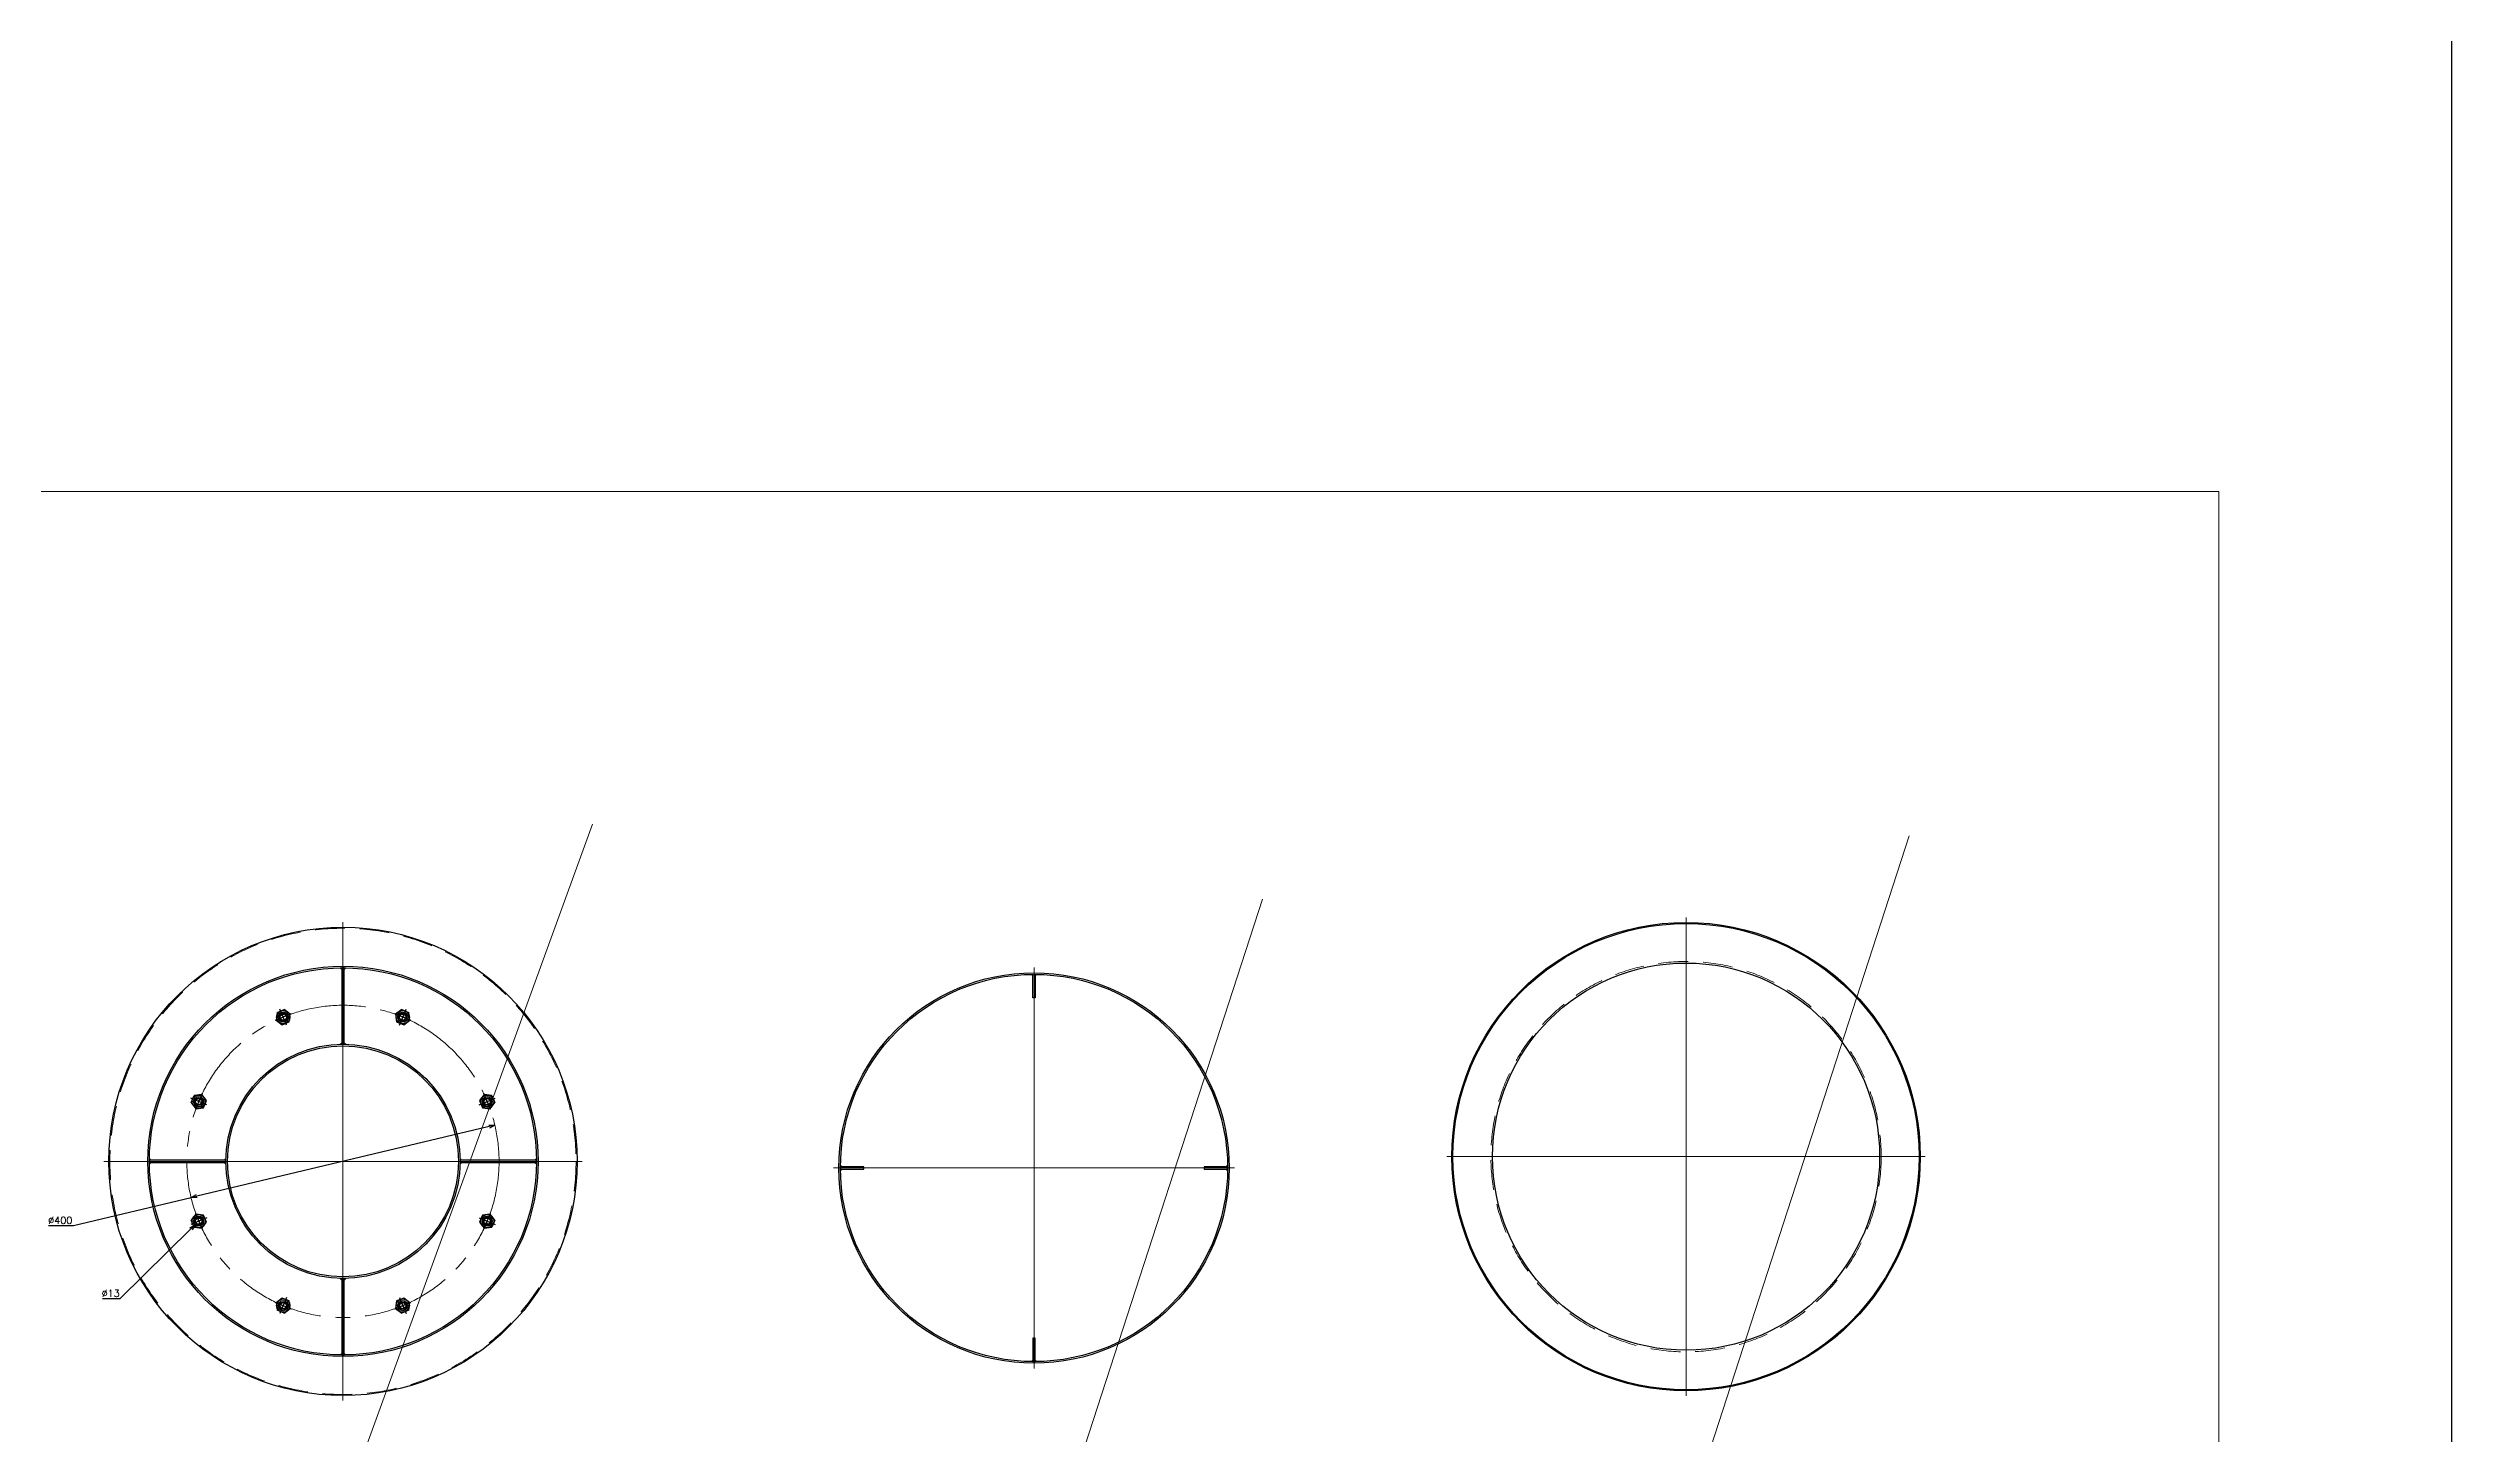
# Model space of a CAD drawing. Header units: millimetres. Extents: x -16130 to 36813, y -8099 to 27484.
# Drawn here: x -4546 to -1466, y -3092 to -1316 of the extents above; entities that cross this region are included whole.
import ezdxf

# ---------------------------------------------------------------- set-up
doc = ezdxf.new("R2010")
doc.units = ezdxf.units.MM
doc.header["$LTSCALE"] = 6
doc.header["$PDMODE"] = 99
doc.header["$PDSIZE"] = 1
doc.linetypes.add('CENTER2', pattern=[28.575, 19.05, -3.175, 3.175, -3.175])
doc.linetypes.add('HIDDEN', pattern=[9.525, 6.35, -3.175])
for name, color, linetype, lineweight in [('04_HIDDEN', 2, 'HIDDEN', 13), ('05_CENTER', 4, 'CENTER2', 13), ('07_TEXT', 3, 'Continuous', 13), ('08_DIM', 3, 'Continuous', 13)]:
    doc.layers.add(name, color=color, linetype=linetype, lineweight=lineweight)
doc.layers.add('10_DRAFT', color=8, linetype='Continuous', lineweight=0, plot=False)
doc.styles.add('KANJI0', font='txt.shx', dxfattribs={"width": 0.9, "height": 30, "bigfont": 'bigfont'})
doc.styles.add('KSS_TXT', font='txt.shx', dxfattribs={"bigfont": 'extfont2.shx'})
doc.dimstyles.new('KSS_DIM$3', dxfattribs={"dimtxt": 3, "dimasz": 2.5, "dimexe": 1.25, "dimexo": 0.625, "dimtad": 1, "dimtih": 1, "dimtoh": 1, "dimdsep": 46, "dimtxsty": 'KSS_TXT', "dimblk": 'OPEN30', "dimcen": 0, "dimazin": 2, "dimtfac": 0.75, "dimtofl": 0, "dimtmove": 0, "dimatfit": 3, "dimldrblk": 'OPEN30', "dimfxl": 1, "dimtolj": 1, "dimarcsym": 0})

# ---------------------------------------------------------------- blocks, each defined once
blk = doc.blocks.new('A$C68455479')
at = {"color": 0}
for points in [[(1.5, 248), (1.5, 218), (-1.5, 218), (-1.5, 248)], [(-248, -1.5), (-218, -1.5), (-218, 1.5), (-248, 1.5)], [(248, 1.5), (218, 1.5), (218, -1.5), (248, -1.5)], [(1.5, -248), (1.5, -218), (-1.5, -218), (-1.5, -248)]]:
    blk.add_lwpolyline(points, close=True, dxfattribs=at)
for radius in [250, 248]:
    blk.add_circle((0, 0), radius, dxfattribs=at)
at = {"layer": '08_DIM'}
for points in [[(-1.5, 248), (-1.5, 246), (-3.5, 248), (-3.5, 248)], [(1.5, 248), (1.5, 246), (3.5, 248), (3.5, 248)], [(-248, 1.5), (-246, 1.5), (-248, 3.5), (-248, 3.5)], [(248, 1.5), (246, 1.5), (248, 3.5), (248, 3.5)], [(-248, -1.5), (-246, -1.5), (-248, -3.5), (-248, -3.5)], [(248, -1.5), (246, -1.5), (248, -3.5), (248, -3.5)], [(-1.5, -248), (-1.5, -246), (-3.5, -248), (-3.5, -248)], [(1.5, -248), (1.5, -246), (3.5, -248), (3.5, -248)]]:
    blk.add_lwpolyline(points, close=True, dxfattribs=at)
at = {"layer": '10_DRAFT'}
for p, q in [((0, 256.8), (0, -256.8)), ((-256.8, 0), (256.8, 0))]:
    blk.add_line(p, q, dxfattribs=at)
blk = doc.blocks.new('A$C68455494')
at = {"color": 0}
for radius in [300, 298.6, 248]:
    blk.add_circle((0, 0), radius, dxfattribs=at)
at = {"layer": '04_HIDDEN'}
blk.add_circle((0, 0), 250, dxfattribs=at)
at = {"layer": '10_DRAFT'}
for p, q in [((0, 306.5), (0, -306.5)), ((-306.5, 0), (306.5, 0))]:
    blk.add_line(p, q, dxfattribs=at)
blk = doc.blocks.new('A$C68455635')
at = {"color": 0}
for points in [[(-1.5, 248), (-1.5, 150), (1.5, 150), (1.5, 248)], [(-248, -1.5), (-150, -1.5), (-150, 1.5), (-248, 1.5)], [(248, 1.5), (150, 1.5), (150, -1.5), (248, -1.5)], [(1.5, -248), (1.5, -150), (-1.5, -150), (-1.5, -248)]]:
    blk.add_lwpolyline(points, close=True, dxfattribs=at)
for centre, radius in [((0, 0), 300), ((0, 0), 250), ((0, 0), 248), ((-76.5, 184.8), 6.5), ((76.5, 184.8), 6.5), ((0, 0), 150), ((0, 0), 148), ((-184.8, 76.5), 6.5), ((184.8, 76.5), 6.5), ((-184.8, -76.5), 6.5), ((184.8, -76.5), 6.5), ((-76.5, -184.8), 6.5), ((76.5, -184.8), 6.5)]:
    blk.add_circle(centre, radius, dxfattribs=at)
at = {"layer": '04_HIDDEN'}
blk.add_circle((0, 0), 298.6, dxfattribs=at)
at = {"layer": '05_CENTER'}
for p, q in [((-80.1, 193.4), (-73, 176.1)), ((80.1, 193.4), (73, 176.1)), ((-193.4, 80.1), (-176.1, 73)), ((193.4, 80.1), (176.1, 73)), ((-193.4, -80.1), (-176.1, -73)), ((193.4, -80.1), (176.1, -73)), ((-80.1, -193.4), (-73, -176.1)), ((80.1, -193.4), (73, -176.1))]:
    blk.add_line(p, q, dxfattribs=at)
blk.add_circle((0, 0), 200, dxfattribs=at)
at = {"layer": '08_DIM'}
for points in [[(-1.5, 248), (-1.5, 246), (-3.5, 248), (-3.5, 248)], [(1.5, 248), (1.5, 246), (3.5, 248), (3.5, 248)], [(-1.5, 150), (-1.5, 152), (-3.5, 150), (-3.5, 150)], [(1.5, 150), (1.5, 152), (3.5, 150), (3.5, 150)], [(-248, 1.5), (-246, 1.5), (-248, 3.5), (-248, 3.5)], [(-150, 1.5), (-152, 1.5), (-150, 3.5), (-150, 3.5)], [(150, 1.5), (152, 1.5), (150, 3.5), (150, 3.5)], [(248, 1.5), (246, 1.5), (248, 3.5), (248, 3.5)], [(-248, -1.5), (-246, -1.5), (-248, -3.5), (-248, -3.5)], [(-150, -1.5), (-152, -1.5), (-150, -3.5), (-150, -3.5)], [(150, -1.5), (152, -1.5), (150, -3.5), (150, -3.5)], [(248, -1.5), (246, -1.5), (248, -3.5), (248, -3.5)], [(-1.5, -150), (-1.5, -152), (-3.5, -150), (-3.5, -150)], [(1.5, -150), (1.5, -152), (3.5, -150), (3.5, -150)], [(-1.5, -248), (-1.5, -246), (-3.5, -248), (-3.5, -248)], [(1.5, -248), (1.5, -246), (3.5, -248), (3.5, -248)]]:
    blk.add_lwpolyline(points, close=True, dxfattribs=at)
at = {"layer": '10_DRAFT'}
for p, q in [((0, 306.5), (0, -306.5)), ((-306.5, 0), (306.5, 0))]:
    blk.add_line(p, q, dxfattribs=at)
blk = doc.blocks.new('_Open30')
at = {"color": 0, "linetype": 'ByBlock', "lineweight": -2}
for p, q in [((-1, 0.27), (0, 0)), ((0, 0), (-1, -0.27)), ((0, 0), (-1, 0))]:
    blk.add_line(p, q, dxfattribs=at)
blk = doc.blocks.new('*D3162')
at = {"layer": '08_DIM', "color": 0, "lineweight": -2, "transparency": 16777216}
for p, q in [((-3973.2, -2695.5), (-4355.1, -2786.3)), ((-4512.9, -2823.9), (-4362.4, -2788.1)), ((-4545.1, -2823.9), (-4512.9, -2823.9))]:
    blk.add_line(p, q, dxfattribs=at)
at = {"layer": 'Defpoints', "color": 0, "transparency": 16777216}
for p in [(-3973.2, -2695.5), (-4362.4, -2788.1)]:
    blk.add_point(p, dxfattribs=at)
at = {"layer": '08_DIM', "color": 0, "lineweight": -2, "transparency": 16777216, "xscale": 7.5, "yscale": 7.5, "zscale": 7.5}
for p, rotation in [((-3973.2, -2695.5), 13.37570282301889), ((-4362.4, -2788.1), 193.3757028230189)]:
    blk.add_blockref('_Open30', p, dxfattribs=dict(at, rotation=rotation))
at = {"layer": '08_DIM', "color": 0, "transparency": 16777216, "insert": (-4530, -2817.5), "char_height": 9, "attachment_point": 5, "style": 'KSS_TXT'}
blk.add_mtext('\\A1;%%C400', dxfattribs=at)
blk = doc.blocks.new('M10Nua_1_1_1_1')
at = {"color": 0, "linetype": 'CENTER2'}
for p, q in [((11.1, 0), (-11.1, 0)), ((0, -11.1), (0, 11.1))]:
    blk.add_line(p, q, dxfattribs=at)
at = {"color": 0}
for p, q in [((-4.9, 8.5), (-9.8, 0)), ((-9.8, 0), (-4.9, -8.5)), ((-4.9, 8.5), (4.9, 8.5)), ((9.8, 0), (4.9, 8.5)), ((4.9, -8.5), (9.8, 0)), ((-4.9, -8.5), (4.9, -8.5))]:
    blk.add_line(p, q, dxfattribs=at)
for radius in [8.49, 5, 4]:
    blk.add_circle((0, 0), radius, dxfattribs=at)
at = {"layer": '10_DRAFT', "style": 'KANJI0', "width": 0.82}
blk.add_text('Ｍ１０', height=1.25, dxfattribs=at).set_placement((0.3, 0.1))
blk = doc.blocks.new('*D4061')
at = {"layer": '08_DIM', "color": 0, "lineweight": -2, "transparency": 16777216}
for p, q in [((-4453.1, -2917.4), (-4362.5, -2828.2)), ((-4475.9, -2917.4), (-4453.1, -2917.4))]:
    blk.add_line(p, q, dxfattribs=at)
at = {"layer": 'Defpoints', "color": 0, "transparency": 16777216}
for p in [(-4357.2, -2822.9), (-4347.9, -2813.8)]:
    blk.add_point(p, dxfattribs=at)
at = {"layer": '08_DIM', "color": 0, "lineweight": -2, "transparency": 16777216, "xscale": 7.5, "yscale": 7.5, "zscale": 7.5, "rotation": 44.58824119762389}
blk.add_blockref('_Open30', (-4357.2, -2822.9), dxfattribs=at)
at = {"layer": '08_DIM', "color": 0, "transparency": 16777216, "insert": (-4465.4, -2911), "char_height": 9, "attachment_point": 5, "style": 'KSS_TXT'}
blk.add_mtext('\\A1;%%C13', dxfattribs=at)

msp = doc.modelspace()

# ---------------------------------------------------------------- linework, layer by layer
at = {"color": 2}
msp.add_lwpolyline([(-14764.10563, -5554.72697), (-1466.0164, -5554.72697), (-1466.0164, 4882.37819), (-14764.10563, 4882.37819)], close=True, dxfattribs=at)
at = {"layer": '07_TEXT', "color": 2}
for p, q in [((-3848.0533, -2309.92744), (-4528.6411, -4181.5439)), ((-2161.37917, -2324.72282), (-2759.44113, -4167.31652)), ((-2989.92085, -2406.09745), (-3544.74786, -4114.96466))]:
    msp.add_line(p, q, dxfattribs=at)
at = {"layer": '08_DIM', "color": 2}
msp.add_lwpolyline([(-6993.3994, -1883.74047), (-1764.54737, -1883.74047), (-1764.54737, -4717.04866), (-6993.3994, -4717.04866)], close=True, dxfattribs=at)

# ---------------------------------------------------------------- block references
for name, p in [('A$C68455494', (-2447.18269, -2735.73001)), ('A$C68455635', (-4167.78741, -2741.79005)), ('A$C68455479', (-3282.51377, -2750.26119))]:
    msp.add_blockref(name, p)
for p, rotation in [((-4244.3241, -2557.01415), 22.5), ((-4091.25073, -2557.01415), 337.4999999999999), ((-4352.56332, -2665.25337), 67.50000000000001), ((-3983.01151, -2665.25337), 292.4999999999999), ((-4352.56332, -2818.32674), 112.5), ((-3983.01151, -2818.32674), 247.5), ((-4244.3241, -2926.56596), 157.5), ((-4091.25073, -2926.56596), 202.4999999999999)]:
    msp.add_blockref('M10Nua_1_1_1_1', p, dxfattribs=dict(rotation=rotation))

# ---------------------------------------------------------------- dimensions: what is measured, and where the dimension line sits
at = {"layer": '08_DIM'}
for p1, p2, override, picture, middle in [((-3973.2126, -2695.52298), (-4362.36223, -2788.05712), {"dimscale": 3, "dimpost": '%%C<>', "dimtix": 1, "dimatfit": 2}, '*D3162', (-4512.89561, -2823.85178)), ((-4347.93421, -2813.76369), (-4357.19243, -2822.88978), {"dimscale": 3, "dimpost": '%%C<>'}, '*D4061', (-4465.42929, -2917.38362))]:
    dim = msp.add_diameter_dim_2p(p1=p1, p2=p2, dimstyle='KSS_DIM$3', override=override, dxfattribs=at)
    dim.commit()
    dim.dimension.update_dxf_attribs({"geometry": picture, "text_midpoint": middle, "dimtype": 163})

doc.saveas('drawing.dxf')
